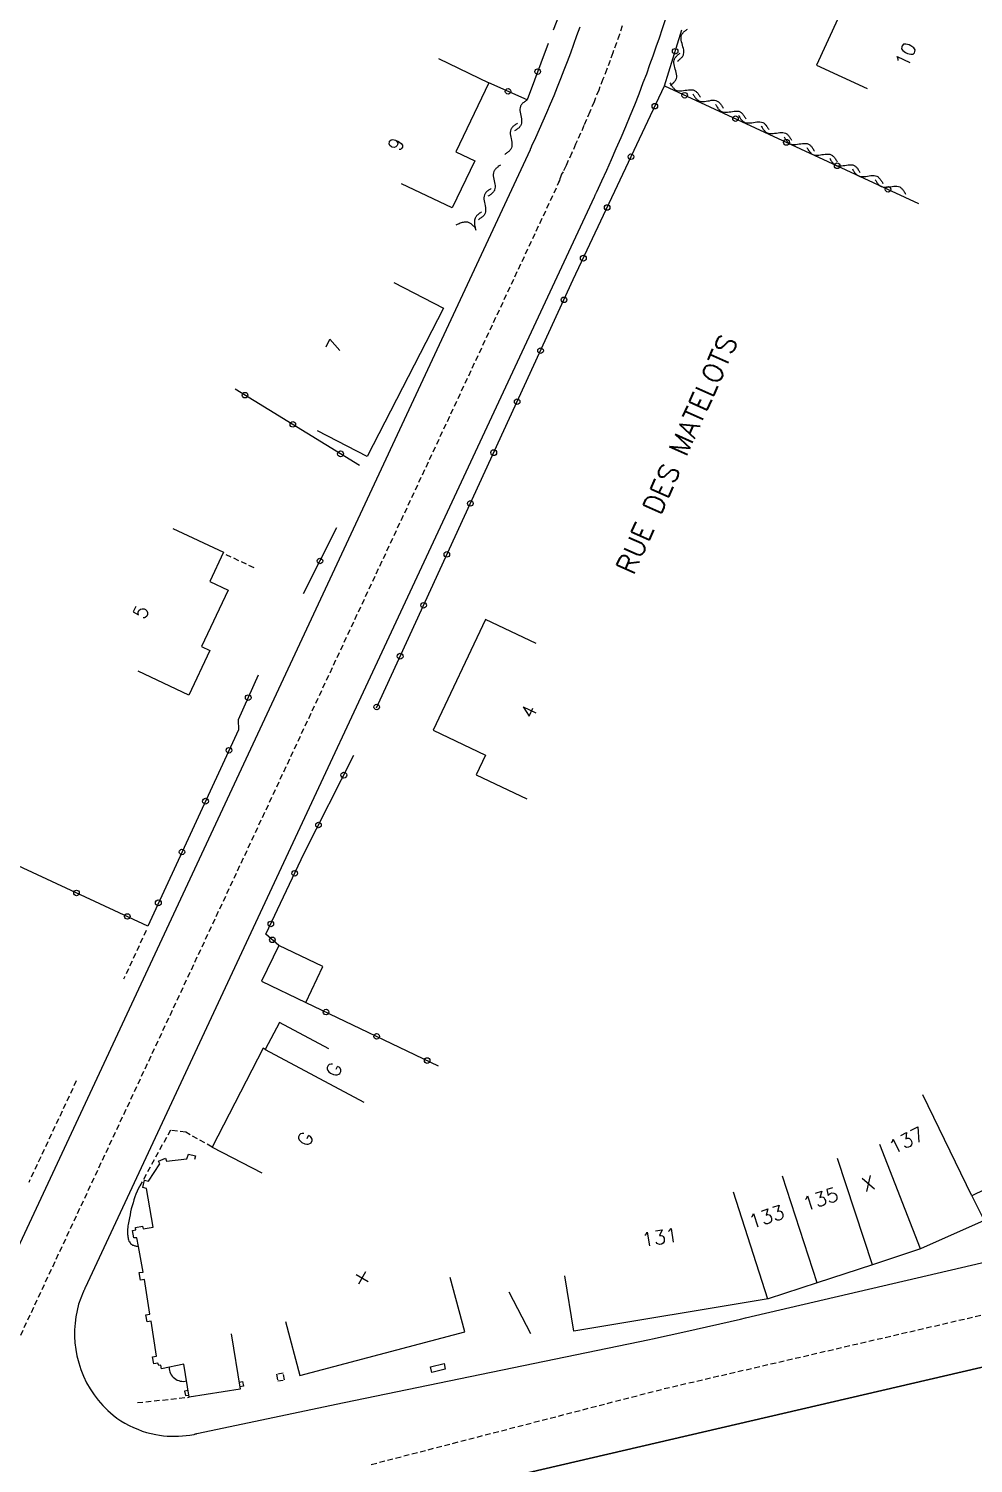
# Model space of a CAD drawing. Header units: millimetres. Extents: x 109000 to 110000, y 146999 to 148000.
# Drawn here: x 109090.2 to 109174.5, y 147347 to 147475 of the extents above; entities that cross this region are included whole.
import ezdxf
from ezdxf.enums import TextEntityAlignment as Align

# ---------------------------------------------------------------- set-up
doc = ezdxf.new("R2010")
doc.units = ezdxf.units.MM
doc.linetypes.add('DASHED', pattern=[0.75, 0.5, -0.25])
for name, color, linetype in [('W0001', 6, 'DASHED'), ('W0008', 7, 'CONTINUOUS'), ('W0100', 7, 'CONTINUOUS'), ('W0112', 1, 'DASHED'), ('W0211', 2, 'CONTINUOUS'), ('W0310', 3, 'CONTINUOUS'), ('W0471', 7, 'CONTINUOUS'), ('W0989', 7, 'CONTINUOUS'), ('W0991', 7, 'CONTINUOUS'), ('W1102', 7, 'CONTINUOUS')]:
    doc.layers.add(name, color=color, linetype=linetype)
doc.styles.get("Standard").update_dxf_attribs({"font": 'romans.shx', "width": 0.85})

msp = doc.modelspace()

# ---------------------------------------------------------------- linework, layer by layer
at = {"layer": 'W0001'}
for points in [[(109143.17, 147475.28), (109142.91, 147474.52), (109142.65, 147473.78), (109142.33, 147472.88), (109142.08, 147472.2), (109141.79, 147471.41), (109141.45, 147470.53), (109141.07, 147469.56), (109140.65, 147468.52), (109140.27, 147467.61), (109139.75, 147466.39), (109139.45, 147465.7), (109139.01, 147464.72), (109138.66, 147463.94), (109138.15, 147462.81), (109137.9, 147462.27), (109137.76, 147462.06), (109137.63, 147461.69), (109137.61, 147461.64), (109137.58, 147461.59), (109137.6, 147461.62), (109137.56, 147461.5), (109137.54, 147461.45), (109137.54, 147461.47), (109137.51, 147461.34), (109137.58, 147461.48), (109078.01, 147333.88)], [(109120.77, 147346.91), (109146.91, 147353.67), (109204.52, 147367.03), (109246.43, 147376.27), (109258.55, 147377.75)]]:
    msp.add_lwpolyline(points, dxfattribs=at)
at = {"layer": 'W0008'}
for points in [[(109139.37, 147475.16), (109139.1, 147474.39), (109138.83, 147473.62), (109138.54, 147472.86), (109138.26, 147472.09), (109137.96, 147471.33), (109137.66, 147470.56), (109137.36, 147469.81), (109137.05, 147469.05), (109136.74, 147468.3), (109136.42, 147467.53), (109136.09, 147466.78), (109135.76, 147466.03), (109135.43, 147465.3), (109135.08, 147464.55), (109135.08, 147464.55), (109135.07, 147464.52), (109135.05, 147464.48), (109135.04, 147464.45), (109135.03, 147464.42), (109135.01, 147464.39), (109135, 147464.36), (109134.98, 147464.33), (109134.97, 147464.3), (109134.95, 147464.27), (109134.94, 147464.23), (109084.79, 147356.81)], [(109146.99, 147475.83), (109146.73, 147475.02), (109146.46, 147474.2), (109146.18, 147473.39), (109145.9, 147472.59), (109145.61, 147471.8), (109145.32, 147470.98), (109145.02, 147470.19), (109144.64, 147469.2), (109144.25, 147468.22), (109143.85, 147467.23), (109143.45, 147466.27), (109143.04, 147465.3), (109142.61, 147464.31), (109142.18, 147463.34), (109141.76, 147462.39), (109141.32, 147461.42), (109140.87, 147460.45), (109140.85, 147460.42), (109140.83, 147460.38), (109140.81, 147460.33), (109140.79, 147460.28), (109140.76, 147460.23), (109140.75, 147460.19), (109140.72, 147460.14), (109140.7, 147460.09), (109140.68, 147460.05), (109140.66, 147460), (109095.24, 147362.67), (109095.22, 147362.63), (109095.2, 147362.59), (109095.18, 147362.55), (109095.17, 147362.52), (109095.15, 147362.47), (109095.13, 147362.44), (109095.11, 147362.39), (109095.09, 147362.36), (109095.08, 147362.31), (109095.06, 147362.28), (109094.84, 147361.75), (109094.66, 147361.2), (109094.52, 147360.64), (109094.41, 147360.08), (109094.34, 147359.5), (109094.3, 147358.92), (109094.3, 147358.33), (109094.33, 147357.75), (109094.4, 147357.17), (109094.51, 147356.59), (109094.67, 147355.97), (109094.86, 147355.38), (109095.1, 147354.78), (109095.37, 147354.2), (109095.68, 147353.66), (109096.03, 147353.13), (109096.41, 147352.63), (109096.83, 147352.16), (109097.27, 147351.72), (109097.75, 147351.31), (109097.75, 147351.31), (109098.08, 147351.05), (109098.43, 147350.81), (109098.79, 147350.59), (109099.16, 147350.39), (109099.54, 147350.2), (109099.93, 147350.05), (109100.33, 147349.89), (109100.72, 147349.77), (109101.14, 147349.66), (109101.54, 147349.58), (109101.54, 147349.58), (109101.88, 147349.52), (109102.22, 147349.47), (109102.56, 147349.44), (109102.9, 147349.42), (109103.24, 147349.42), (109103.58, 147349.42), (109103.92, 147349.45), (109104.26, 147349.48), (109104.59, 147349.53), (109104.93, 147349.59), (109104.93, 147349.59), (109104.95, 147349.59), (109104.98, 147349.59), (109105.01, 147349.61), (109105.04, 147349.61), (109105.08, 147349.63), (109105.11, 147349.63), (109105.13, 147349.63), (109105.16, 147349.64), (109105.19, 147349.64), (109105.22, 147349.66), (109118.36, 147352.42)], [(109118.36, 147352.42), (109145.59, 147358.05), (109145.88, 147358.11), (109148.83, 147358.77), (109153.73, 147359.88), (109154.16, 147359.98), (109202.8, 147371.31), (109206.17, 147375.05), (109238.78, 147382.42), (109245.73, 147380.78), (109250.92, 147381.48), (109256.12, 147382), (109258.2, 147382.17)], [(109236.93, 147369.88), (109195.02, 147360.16), (109120.38, 147342.84), (109195.02, 147360.16), (109236.93, 147369.88)], [(109135.02, 147358.55), (109133.08, 147362.27)]]:
    msp.add_lwpolyline(points, dxfattribs=at)
at = {"layer": 'W0100'}
for points in [[(109162.4, 147475.92), (109160.49, 147471.78), (109165.02, 147469.69)], [(109126.76, 147472.36), (109131.27, 147470.2), (109128.32, 147464.05), (109130.01, 147463.23), (109127.99, 147459.05), (109123.48, 147461.2)], [(109122.78, 147452.39), (109127.22, 147450.09), (109120.4, 147436.86), (109115.96, 147439.16)], [(109103.06, 147430.44), (109107.58, 147428.31), (109106.36, 147425.7), (109107.99, 147424.94), (109105.61, 147419.89), (109106.36, 147419.55), (109104.49, 147415.56), (109099.97, 147417.69)], [(109135.5, 147420.16), (109130.98, 147422.3), (109126.29, 147412.42), (109130.97, 147410.2), (109130.14, 147408.44), (109134.65, 147406.3)], [(109116.46, 147391.33), (109112.51, 147393.22), (109110.99, 147390.03), (109114.93, 147388.14), (109116.46, 147391.33)], [(109116.98, 147384), (109112.58, 147386.36), (109111.29, 147383.95), (109111.14, 147384.05), (109106.57, 147375.23), (109111.01, 147372.94)], [(109190.98, 147379.16), (109190.98, 147379.16), (109190.98, 147379.16), (109190.98, 147379.16), (109183.22, 147375.19), (109174.38, 147370.89), (109175.48, 147368.69), (109169.79, 147366.14), (109165.51, 147364.72), (109160.56, 147363.11), (109156.18, 147361.69), (109138.86, 147358.81), (109138.04, 147363.73)], [(109108.27, 147358.56), (109109.07, 147353.63), (109104.53, 147352.91), (109104.05, 147355.86), (109102.05, 147355.45), (109101.98, 147355.77), (109101.81, 147355.73), (109101.73, 147355.94), (109101.38, 147355.88), (109101.25, 147356.52), (109101.61, 147356.56), (109101.12, 147359.69), (109100.76, 147359.63), (109100.66, 147360.27), (109101.02, 147360.31), (109100.53, 147363.41), (109100.18, 147363.34), (109100.06, 147364.03), (109100.42, 147364.08), (109100.01, 147366.36), (109099.86, 147367.14), (109099.57, 147367.13), (109099.47, 147367.77), (109099.77, 147367.83), (109099.73, 147368.06), (109100.37, 147368.17), (109100.41, 147367.92), (109101.3, 147368.08), (109100.72, 147371.52), (109100.39, 147371.63), (109100.54, 147372.27), (109100.9, 147372.19), (109101.91, 147373.72), (109101.79, 147373.98), (109102.4, 147374.25), (109102.51, 147373.98), (109104.31, 147374.19), (109104.45, 147374.61), (109105.09, 147374.45), (109105.01, 147374.11)], [(109113.12, 147359.66), (109114.41, 147354.83), (109129.11, 147358.75), (109127.82, 147363.58)]]:
    msp.add_lwpolyline(points, dxfattribs=at)
msp.add_arc((109104, 147355.59), 1.27, 180, 283.5232, dxfattribs=at)
at = {"layer": 'W0112'}
for points in [[(109110.31, 147426.92), (109107.54, 147428.22)], [(109100.68, 147394.55), (109098.67, 147390.2)], [(109094.45, 147381.14), (109090.21, 147372.08)], [(109106.57, 147375.23), (109104.22, 147376.55), (109102.85, 147376.73), (109100.12, 147371.77), (109100.11, 147371.75), (109100.1, 147371.72), (109100.08, 147371.7), (109100.07, 147371.67), (109100.06, 147371.66), (109100.04, 147371.63), (109100.03, 147371.61), (109100.02, 147371.58), (109100.01, 147371.56), (109100, 147371.55), (109099.87, 147371.3), (109099.76, 147371.03), (109099.67, 147370.78), (109099.58, 147370.52), (109099.51, 147370.25), (109099.43, 147369.98), (109099.36, 147369.72), (109099.3, 147369.44), (109099.25, 147369.17), (109099.19, 147368.91), (109099.16, 147368.77), (109099.13, 147368.63), (109099.1, 147368.47), (109099.08, 147368.33), (109099.05, 147368.19), (109099.04, 147368.05), (109099.02, 147367.89), (109099.01, 147367.75), (109099.01, 147367.59), (109099.03, 147367.44), (109099.04, 147367.33), (109099.05, 147367.23), (109099.07, 147367.13), (109099.09, 147367.03), (109099.12, 147366.94), (109099.15, 147366.84), (109099.2, 147366.77), (109099.25, 147366.69), (109099.3, 147366.61), (109099.37, 147366.56), (109099.42, 147366.52), (109099.47, 147366.48), (109099.54, 147366.47), (109099.6, 147366.44), (109099.66, 147366.42), (109099.72, 147366.41), (109099.79, 147366.39), (109099.86, 147366.38), (109099.93, 147366.36), (109100.01, 147366.36), (109100.01, 147366.36)], [(109112.92, 147355.05), (109112.33, 147354.95), (109112.43, 147354.36), (109113.02, 147354.45), (109112.92, 147355.05)], [(109104.43, 147353.52), (109104.11, 147353.45), (109104.18, 147353.05), (109104.5, 147353.09)], [(109108.97, 147354.25), (109109.29, 147354.3), (109109.36, 147353.88), (109109.04, 147353.83)], [(109099.9, 147352.42), (109104.53, 147352.91)]]:
    msp.add_lwpolyline(points, dxfattribs=at)
at = {"layer": 'W0211'}
for points in [[(109131.63, 147485.92), (109139.72, 147481.86), (109137.01, 147474.89)], [(109121.23, 147414.42), (109138.8, 147452.66), (109146.93, 147469.94), (109146.93, 147469.94), (109148.49, 147474.92)], [(109136.56, 147473.72), (109134.69, 147468.67), (109131.27, 147470.2)], [(109146.93, 147469.94), (109169.61, 147459.44)], [(109119.73, 147436.05), (109108.64, 147442.86)], [(109117.68, 147430.48), (109114.7, 147424.59)], [(109110.69, 147417.34), (109108.89, 147413.36), (109108.91, 147412.45), (109100.82, 147394.95), (109083.68, 147402.91)], [(109112.51, 147393.22), (109111.37, 147394.22), (109114.79, 147401.47), (109119.23, 147410.2)], [(109114.93, 147388.14), (109126.75, 147382.47)]]:
    msp.add_lwpolyline(points, dxfattribs=at)
for centre, radius in [((109147.89, 147473.02), 0.25), ((109135.62, 147471.2), 0.25), ((109132.98, 147469.44), 0.247), ((109146.08, 147468.12), 0.247), ((109148.74, 147469.09), 0.247), ((109153.28, 147467), 0.247), ((109157.82, 147464.89), 0.262), ((109143.95, 147463.61), 0.25), ((109162.35, 147462.8), 0.25), ((109166.89, 147460.7), 0.247), ((109141.82, 147459.08), 0.247), ((109139.7, 147454.55), 0.262), ((109137.97, 147450.84), 0.247), ((109135.88, 147446.3), 0.25), ((109109.51, 147442.33), 0.247), ((109133.79, 147441.75), 0.247), ((109113.77, 147439.72), 0.247), ((109118.03, 147437.09), 0.262), ((109131.7, 147437.2), 0.262), ((109129.62, 147432.67), 0.247), ((109116.19, 147427.53), 0.247), ((109127.52, 147428.12), 0.247), ((109125.44, 147423.58), 0.247), ((109123.35, 147419.03), 0.262), ((109109.79, 147415.34), 0.25), ((109121.26, 147414.5), 0.25), ((109108.07, 147410.64), 0.25), ((109118.33, 147408.42), 0.262), ((109105.98, 147406.09), 0.262), ((109116.06, 147403.97), 0.247), ((109103.88, 147401.56), 0.247), ((109113.94, 147399.66), 0.25), ((109094.47, 147397.91), 0.247), ((109101.77, 147397.02), 0.262), ((109099.01, 147395.81), 0.247), ((109111.81, 147395.14), 0.247), ((109111.95, 147393.72), 0.25), ((109116.74, 147387.28), 0.25), ((109121.25, 147385.11), 0.25), ((109125.76, 147382.95), 0.25)]:
    msp.add_circle(centre, radius, dxfattribs=at)
at = {"layer": 'W0310'}
for points in [[(109148.11, 147472.14), (109148.18, 147472.19), (109148.23, 147472.23), (109148.29, 147472.28), (109148.35, 147472.33), (109148.4, 147472.38), (109148.44, 147472.42), (109148.49, 147472.48), (109148.54, 147472.53), (109148.57, 147472.58), (109148.61, 147472.64), (109148.63, 147472.69), (109148.65, 147472.75), (109148.68, 147472.88), (109148.68, 147473), (109148.66, 147473.14), (109148.63, 147473.28), (109148.59, 147473.42), (109148.55, 147473.56), (109148.51, 147473.72), (109148.47, 147473.86), (109148.43, 147474), (109148.42, 147474.14), (109148.42, 147474.27), (109148.44, 147474.39), (109148.47, 147474.45), (109148.49, 147474.5), (109148.53, 147474.56), (109148.56, 147474.61), (109148.61, 147474.66), (109148.65, 147474.72), (109148.7, 147474.77), (109148.76, 147474.81), (109148.81, 147474.86), (109148.86, 147474.91), (109148.93, 147474.95), (109148.98, 147475)], [(109147.47, 147469.98), (109147.53, 147470.03), (109147.58, 147470.08), (109147.63, 147470.12), (109147.7, 147470.17), (109147.75, 147470.22), (109147.79, 147470.27), (109147.84, 147470.33), (109147.89, 147470.38), (109147.92, 147470.42), (109147.96, 147470.48), (109147.98, 147470.53), (109148.01, 147470.59), (109148.03, 147470.72), (109148.03, 147470.84), (109148.01, 147470.98), (109147.98, 147471.12), (109147.94, 147471.27), (109147.9, 147471.41), (109147.86, 147471.56), (109147.82, 147471.7), (109147.79, 147471.84), (109147.77, 147471.98), (109147.77, 147472.11), (109147.79, 147472.23), (109147.82, 147472.3), (109147.84, 147472.34), (109147.87, 147472.41), (109147.91, 147472.45), (109147.96, 147472.52), (109148.01, 147472.56), (109148.05, 147472.61), (109148.11, 147472.67), (109148.16, 147472.72), (109148.22, 147472.77), (109148.28, 147472.81), (109148.33, 147472.86)], [(109147.43, 147470.19), (109147.47, 147470.12), (109147.51, 147470.06), (109147.54, 147470), (109147.58, 147469.94), (109147.62, 147469.88), (109147.67, 147469.81), (109147.71, 147469.77), (109147.76, 147469.72), (109147.8, 147469.67), (109147.85, 147469.62), (109147.9, 147469.59), (109147.96, 147469.56), (109148.08, 147469.53), (109148.21, 147469.5), (109148.34, 147469.5), (109148.49, 147469.5), (109148.63, 147469.53), (109148.78, 147469.55), (109148.93, 147469.56), (109149.08, 147469.59), (109149.22, 147469.59), (109149.36, 147469.59), (109149.49, 147469.58), (109149.61, 147469.53), (109149.66, 147469.5), (109149.72, 147469.47), (109149.76, 147469.42), (109149.81, 147469.38), (109149.86, 147469.33), (109149.9, 147469.28), (109149.94, 147469.22), (109149.98, 147469.16), (109150.02, 147469.09), (109150.06, 147469.03), (109150.1, 147468.97), (109150.14, 147468.91)], [(109134.69, 147468.67), (109134.63, 147468.62), (109134.57, 147468.59), (109134.51, 147468.55), (109134.44, 147468.5), (109134.39, 147468.45), (109134.33, 147468.42), (109134.28, 147468.38), (109134.23, 147468.33), (109134.19, 147468.27), (109134.15, 147468.22), (109134.11, 147468.17), (109134.09, 147468.11), (109134.05, 147467.98), (109134.04, 147467.86), (109134.04, 147467.72), (109134.06, 147467.58), (109134.09, 147467.44), (109134.11, 147467.3), (109134.15, 147467.14), (109134.18, 147467), (109134.19, 147466.86), (109134.19, 147466.72), (109134.18, 147466.59), (109134.15, 147466.47), (109134.12, 147466.41), (109134.08, 147466.36), (109134.04, 147466.31), (109134.01, 147466.25), (109133.96, 147466.2), (109133.9, 147466.16), (109133.85, 147466.12), (109133.79, 147466.08), (109133.73, 147466.03), (109133.67, 147465.98), (109133.61, 147465.95), (109133.54, 147465.91)], [(109149.46, 147469.23), (109149.5, 147469.17), (109149.54, 147469.11), (109149.58, 147469.03), (109149.61, 147468.97), (109149.66, 147468.92), (109149.7, 147468.86), (109149.75, 147468.81), (109149.79, 147468.77), (109149.84, 147468.72), (109149.89, 147468.67), (109149.94, 147468.64), (109150, 147468.61), (109150.11, 147468.56), (109150.24, 147468.55), (109150.38, 147468.55), (109150.52, 147468.55), (109150.67, 147468.56), (109150.81, 147468.59), (109150.96, 147468.61), (109151.11, 147468.64), (109151.26, 147468.64), (109151.39, 147468.64), (109151.52, 147468.62), (109151.64, 147468.58), (109151.69, 147468.55), (109151.75, 147468.52), (109151.79, 147468.47), (109151.84, 147468.42), (109151.89, 147468.38), (109151.93, 147468.33), (109151.97, 147468.27), (109152.02, 147468.2), (109152.06, 147468.14), (109152.1, 147468.08), (109152.14, 147468.02), (109152.18, 147467.95)], [(109151.5, 147468.27), (109151.54, 147468.2), (109151.58, 147468.14), (109151.61, 147468.08), (109151.65, 147468.02), (109151.69, 147467.95), (109151.74, 147467.89), (109151.78, 147467.84), (109151.83, 147467.8), (109151.87, 147467.75), (109151.92, 147467.7), (109151.97, 147467.67), (109152.03, 147467.64), (109152.15, 147467.61), (109152.28, 147467.58), (109152.41, 147467.58), (109152.56, 147467.58), (109152.7, 147467.61), (109152.85, 147467.62), (109153.01, 147467.64), (109153.15, 147467.67), (109153.29, 147467.67), (109153.43, 147467.67), (109153.56, 147467.66), (109153.68, 147467.61), (109153.73, 147467.58), (109153.79, 147467.55), (109153.83, 147467.5), (109153.88, 147467.45), (109153.93, 147467.41), (109153.97, 147467.36), (109154.01, 147467.3), (109154.05, 147467.23), (109154.09, 147467.17), (109154.13, 147467.11), (109154.17, 147467.05), (109154.21, 147466.98)], [(109153.53, 147467.31), (109153.57, 147467.25), (109153.61, 147467.19), (109153.65, 147467.11), (109153.68, 147467.05), (109153.73, 147467), (109153.77, 147466.94), (109153.82, 147466.89), (109153.86, 147466.84), (109153.91, 147466.8), (109153.96, 147466.75), (109154.01, 147466.72), (109154.07, 147466.69), (109154.18, 147466.64), (109154.31, 147466.62), (109154.45, 147466.62), (109154.59, 147466.62), (109154.74, 147466.64), (109154.88, 147466.67), (109155.03, 147466.69), (109155.18, 147466.72), (109155.33, 147466.72), (109155.46, 147466.72), (109155.59, 147466.7), (109155.71, 147466.66), (109155.76, 147466.62), (109155.82, 147466.59), (109155.86, 147466.55), (109155.91, 147466.5), (109155.96, 147466.45), (109156.01, 147466.41), (109156.04, 147466.34), (109156.09, 147466.28), (109156.13, 147466.22), (109156.17, 147466.16), (109156.21, 147466.09), (109156.25, 147466.03)], [(109133.83, 147466.59), (109133.77, 147466.55), (109133.71, 147466.52), (109133.65, 147466.47), (109133.58, 147466.42), (109133.53, 147466.38), (109133.47, 147466.34), (109133.42, 147466.3), (109133.37, 147466.25), (109133.33, 147466.19), (109133.29, 147466.14), (109133.26, 147466.09), (109133.23, 147466.03), (109133.19, 147465.91), (109133.18, 147465.78), (109133.18, 147465.64), (109133.2, 147465.5), (109133.22, 147465.36), (109133.26, 147465.22), (109133.29, 147465.06), (109133.31, 147464.92), (109133.33, 147464.78), (109133.33, 147464.64), (109133.32, 147464.52), (109133.29, 147464.39), (109133.26, 147464.33), (109133.22, 147464.28), (109133.18, 147464.22), (109133.15, 147464.17), (109133.1, 147464.12), (109133.04, 147464.08), (109132.99, 147464.03), (109132.93, 147463.98), (109132.87, 147463.94), (109132.81, 147463.89), (109132.75, 147463.86), (109132.68, 147463.81)], [(109155.57, 147466.36), (109155.61, 147466.3), (109155.65, 147466.23), (109155.68, 147466.17), (109155.72, 147466.11), (109155.76, 147466.05), (109155.81, 147465.98), (109155.85, 147465.94), (109155.9, 147465.89), (109155.94, 147465.84), (109155.99, 147465.8), (109156.04, 147465.77), (109156.1, 147465.73), (109156.22, 147465.7), (109156.35, 147465.67), (109156.48, 147465.67), (109156.63, 147465.67), (109156.77, 147465.7), (109156.92, 147465.72), (109157.08, 147465.73), (109157.22, 147465.77), (109157.36, 147465.77), (109157.5, 147465.77), (109157.63, 147465.75), (109157.75, 147465.7), (109157.8, 147465.67), (109157.86, 147465.64), (109157.9, 147465.59), (109157.95, 147465.55), (109158, 147465.5), (109158.04, 147465.45), (109158.08, 147465.39), (109158.12, 147465.33), (109158.16, 147465.27), (109158.2, 147465.2), (109158.24, 147465.14), (109158.28, 147465.08)], [(109157.61, 147465.39), (109157.65, 147465.33), (109157.68, 147465.27), (109157.72, 147465.2), (109157.76, 147465.14), (109157.8, 147465.08), (109157.85, 147465.02), (109157.89, 147464.97), (109157.93, 147464.92), (109157.98, 147464.88), (109158.03, 147464.83), (109158.08, 147464.8), (109158.14, 147464.77), (109158.26, 147464.73), (109158.39, 147464.7), (109158.52, 147464.7), (109158.67, 147464.7), (109158.81, 147464.73), (109158.96, 147464.75), (109159.11, 147464.77), (109159.26, 147464.8), (109159.4, 147464.8), (109159.54, 147464.8), (109159.67, 147464.78), (109159.79, 147464.73), (109159.84, 147464.7), (109159.9, 147464.67), (109159.94, 147464.62), (109159.99, 147464.58), (109160.04, 147464.53), (109160.08, 147464.48), (109160.12, 147464.42), (109160.16, 147464.36), (109160.2, 147464.3), (109160.24, 147464.23), (109160.28, 147464.17), (109160.32, 147464.11)], [(109159.64, 147464.44), (109159.68, 147464.38), (109159.72, 147464.31), (109159.76, 147464.23), (109159.79, 147464.17), (109159.84, 147464.12), (109159.88, 147464.06), (109159.93, 147464.02), (109159.97, 147463.97), (109160.02, 147463.92), (109160.07, 147463.88), (109160.12, 147463.84), (109160.18, 147463.81), (109160.29, 147463.77), (109160.42, 147463.75), (109160.56, 147463.75), (109160.7, 147463.75), (109160.85, 147463.77), (109160.99, 147463.8), (109161.14, 147463.81), (109161.29, 147463.84), (109161.43, 147463.84), (109161.57, 147463.84), (109161.7, 147463.83), (109161.82, 147463.78), (109161.87, 147463.75), (109161.93, 147463.72), (109161.97, 147463.67), (109162.02, 147463.62), (109162.07, 147463.58), (109162.11, 147463.53), (109162.15, 147463.47), (109162.2, 147463.41), (109162.24, 147463.34), (109162.28, 147463.28), (109162.32, 147463.22), (109162.36, 147463.16)], [(109161.68, 147463.47), (109161.72, 147463.41), (109161.76, 147463.34), (109161.79, 147463.28), (109161.83, 147463.22), (109161.87, 147463.16), (109161.92, 147463.09), (109161.96, 147463.05), (109162.01, 147463), (109162.05, 147462.95), (109162.1, 147462.91), (109162.15, 147462.88), (109162.21, 147462.84), (109162.33, 147462.8), (109162.46, 147462.78), (109162.59, 147462.78), (109162.74, 147462.8), (109162.88, 147462.81), (109163.04, 147462.83), (109163.18, 147462.86), (109163.33, 147462.88), (109163.47, 147462.89), (109163.61, 147462.89), (109163.74, 147462.88), (109163.86, 147462.83), (109163.91, 147462.8), (109163.97, 147462.77), (109164.01, 147462.72), (109164.06, 147462.67), (109164.11, 147462.62), (109164.15, 147462.58), (109164.19, 147462.52), (109164.23, 147462.45), (109164.27, 147462.39), (109164.31, 147462.33), (109164.35, 147462.27), (109164.39, 147462.2)], [(109132.3, 147462.86), (109132.24, 147462.81), (109132.18, 147462.78), (109132.11, 147462.73), (109132.06, 147462.69), (109132, 147462.64), (109131.94, 147462.59), (109131.9, 147462.55), (109131.85, 147462.5), (109131.8, 147462.45), (109131.76, 147462.39), (109131.73, 147462.34), (109131.71, 147462.28), (109131.67, 147462.16), (109131.66, 147462.03), (109131.66, 147461.89), (109131.68, 147461.75), (109131.71, 147461.59), (109131.74, 147461.45), (109131.77, 147461.31), (109131.8, 147461.17), (109131.82, 147461.03), (109131.83, 147460.89), (109131.81, 147460.77), (109131.78, 147460.64), (109131.76, 147460.58), (109131.72, 147460.53), (109131.68, 147460.48), (109131.64, 147460.44), (109131.59, 147460.38), (109131.54, 147460.33), (109131.49, 147460.3), (109131.43, 147460.25), (109131.37, 147460.2), (109131.31, 147460.16), (109131.25, 147460.12), (109131.18, 147460.08)], [(109163.71, 147462.52), (109163.75, 147462.45), (109163.79, 147462.39), (109163.83, 147462.31), (109163.86, 147462.25), (109163.91, 147462.2), (109163.95, 147462.14), (109164, 147462.09), (109164.04, 147462.05), (109164.09, 147462), (109164.14, 147461.95), (109164.19, 147461.92), (109164.25, 147461.89), (109164.36, 147461.84), (109164.49, 147461.83), (109164.63, 147461.83), (109164.77, 147461.83), (109164.92, 147461.84), (109165.06, 147461.88), (109165.21, 147461.89), (109165.36, 147461.92), (109165.51, 147461.92), (109165.64, 147461.92), (109165.77, 147461.91), (109165.89, 147461.86), (109165.94, 147461.83), (109166, 147461.8), (109166.04, 147461.75), (109166.09, 147461.7), (109166.14, 147461.66), (109166.18, 147461.61), (109166.22, 147461.55), (109166.27, 147461.48), (109166.31, 147461.42), (109166.35, 147461.36), (109166.39, 147461.3), (109166.43, 147461.23)], [(109131.47, 147460.77), (109131.4, 147460.72), (109131.34, 147460.69), (109131.29, 147460.64), (109131.22, 147460.61), (109131.16, 147460.55), (109131.11, 147460.52), (109131.06, 147460.47), (109131.01, 147460.41), (109130.97, 147460.36), (109130.93, 147460.31), (109130.9, 147460.27), (109130.87, 147460.2), (109130.84, 147460.08), (109130.83, 147459.95), (109130.83, 147459.81), (109130.85, 147459.67), (109130.87, 147459.53), (109130.9, 147459.39), (109130.93, 147459.23), (109130.96, 147459.09), (109130.97, 147458.95), (109130.98, 147458.81), (109130.97, 147458.69), (109130.93, 147458.56), (109130.91, 147458.5), (109130.87, 147458.45), (109130.84, 147458.39), (109130.79, 147458.34), (109130.75, 147458.3), (109130.7, 147458.25), (109130.65, 147458.2), (109130.58, 147458.16), (109130.53, 147458.11), (109130.47, 147458.08), (109130.4, 147458.03), (109130.34, 147457.98)], [(109165.75, 147461.56), (109165.79, 147461.5), (109165.83, 147461.44), (109165.86, 147461.38), (109165.9, 147461.31), (109165.94, 147461.25), (109165.99, 147461.19), (109166.03, 147461.14), (109166.08, 147461.09), (109166.12, 147461.05), (109166.17, 147461), (109166.22, 147460.97), (109166.28, 147460.94), (109166.4, 147460.91), (109166.53, 147460.88), (109166.66, 147460.88), (109166.81, 147460.88), (109166.95, 147460.91), (109167.1, 147460.92), (109167.26, 147460.94), (109167.4, 147460.97), (109167.54, 147460.97), (109167.68, 147460.97), (109167.81, 147460.95), (109167.93, 147460.91), (109167.98, 147460.88), (109168.04, 147460.84), (109168.08, 147460.8), (109168.13, 147460.75), (109168.18, 147460.7), (109168.22, 147460.66), (109168.26, 147460.59), (109168.3, 147460.53), (109168.34, 147460.47), (109168.38, 147460.41), (109168.42, 147460.34), (109168.46, 147460.28)], [(109130.62, 147458.69), (109130.56, 147458.64), (109130.51, 147458.61), (109130.44, 147458.56), (109130.38, 147458.52), (109130.33, 147458.47), (109130.27, 147458.42), (109130.22, 147458.38), (109130.17, 147458.33), (109130.13, 147458.27), (109130.09, 147458.22), (109130.06, 147458.17), (109130.03, 147458.11), (109130, 147458.03), (109129.97, 147457.95), (109129.97, 147457.86), (109129.97, 147457.78), (109129.97, 147457.69), (109129.97, 147457.61), (109129.99, 147457.52), (109130.01, 147457.42), (109130.03, 147457.33), (109130.05, 147457.23), (109130.08, 147457.14), (109130.11, 147457.05)], [(109130.05, 147457.27), (109130, 147457.31), (109129.95, 147457.38), (109129.9, 147457.42), (109129.85, 147457.48), (109129.79, 147457.53), (109129.73, 147457.58), (109129.68, 147457.61), (109129.62, 147457.66), (109129.57, 147457.69), (109129.51, 147457.72), (109129.46, 147457.75), (109129.4, 147457.77), (109129.32, 147457.78), (109129.23, 147457.78), (109129.15, 147457.78), (109129.06, 147457.78), (109128.97, 147457.75), (109128.89, 147457.73), (109128.79, 147457.7), (109128.7, 147457.67), (109128.61, 147457.62), (109128.52, 147457.59), (109128.43, 147457.55), (109128.33, 147457.5)]]:
    msp.add_lwpolyline(points, dxfattribs=at)
at = {"layer": 'W0471'}
msp.add_lwpolyline([(109126.17, 147355.12), (109126.05, 147355.61), (109127.27, 147355.92), (109127.38, 147355.42), (109126.17, 147355.12)], dxfattribs=at)
at = {"layer": 'W0991'}
for points in [[(109119.41, 147363.86), (109120.49, 147363.23)], [(109120.27, 147364.09), (109119.64, 147363)]]:
    msp.add_lwpolyline(points, dxfattribs=at)
at = {"layer": 'W1102'}
for points in [[(109111.29, 147383.95), (109120.1, 147379.23)], [(109174.38, 147370.89), (109170, 147379.88)], [(109169.79, 147366.14), (109166.16, 147375.47)], [(109165.51, 147364.72), (109162.39, 147374.22)], [(109160.56, 147363.11), (109157.48, 147372.62)], [(109156.15, 147361.67), (109153.1, 147371.2)]]:
    msp.add_lwpolyline(points, dxfattribs=at)

# ---------------------------------------------------------------- texts
at = {"layer": 'W0989'}
msp.add_text('RUE DES MATELOTS', height=1.75, rotation=66, dxfattribs=at).set_placement((109148.04, 147437.05), align=Align.MIDDLE)
at = {"layer": 'W0991'}
for s, rotation, p in [('10', 65, (109168.47, 147472.72)), ('9', 65, (109122.98, 147464.72)), ('7', 65, (109117.48, 147446.73)), ('5', 65, (109100.21, 147422.97)), ('4', 65, (109134.83, 147414.1)), ('G', 65, (109117.44, 147382.13)), ('G', 65, (109114.87, 147375.95)), ('137', 26, (109168.53, 147375.83)), ('X', 18, (109165.13, 147371.97)), ('135', 18, (109160.86, 147370.59)), ('133', 18, (109156.05, 147369.01)), ('131', 9, (109146.51, 147367.18))]:
    msp.add_text(s, height=1.25, rotation=rotation, dxfattribs=at).set_placement(p, align=Align.MIDDLE)

doc.saveas('drawing.dxf')
